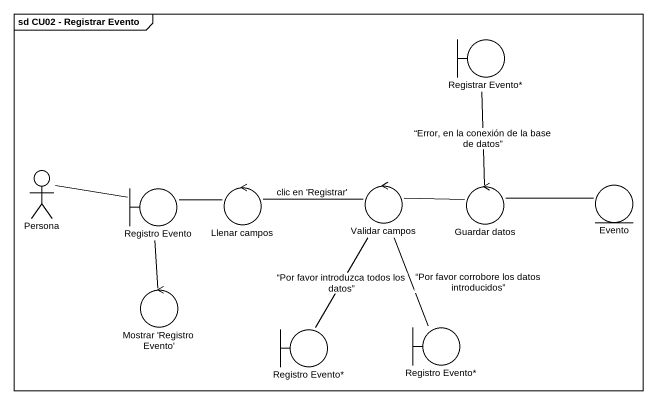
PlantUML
@startuml
mainframe sd CU02 - Registrar Evento
boundary "Registrar Evento*" as Registrar_Evento
actor Persona
boundary "Registro Evento" as Registro_Evento
control "Llenar campos" as Llenar_campos
control "Validar campos" as Validar_campos
control "Guardar datos" as Guardar_datos
entity Evento
control "Mostrar 'Registro Evento'" as Mostrar_Registro_Evento
boundary "Registro Evento*" as Registro_Evento_2
boundary "Registro Evento*" as Registro_Evento_3
Registrar_Evento -- Guardar_datos : “Error, en la conexión de la base de datos”
Persona -right- Registro_Evento
Registro_Evento -right- Llenar_campos
Registro_Evento -- Mostrar_Registro_Evento
Llenar_campos -right- Validar_campos : clic en 'Registrar'
Validar_campos -right- Guardar_datos
Validar_campos -- Registro_Evento_2 : “Por favor introduzca todos los datos”
Validar_campos -- Registro_Evento_3 : “Por favor corrobore los datos introducidos”
Guardar_datos -right- Evento
@enduml
